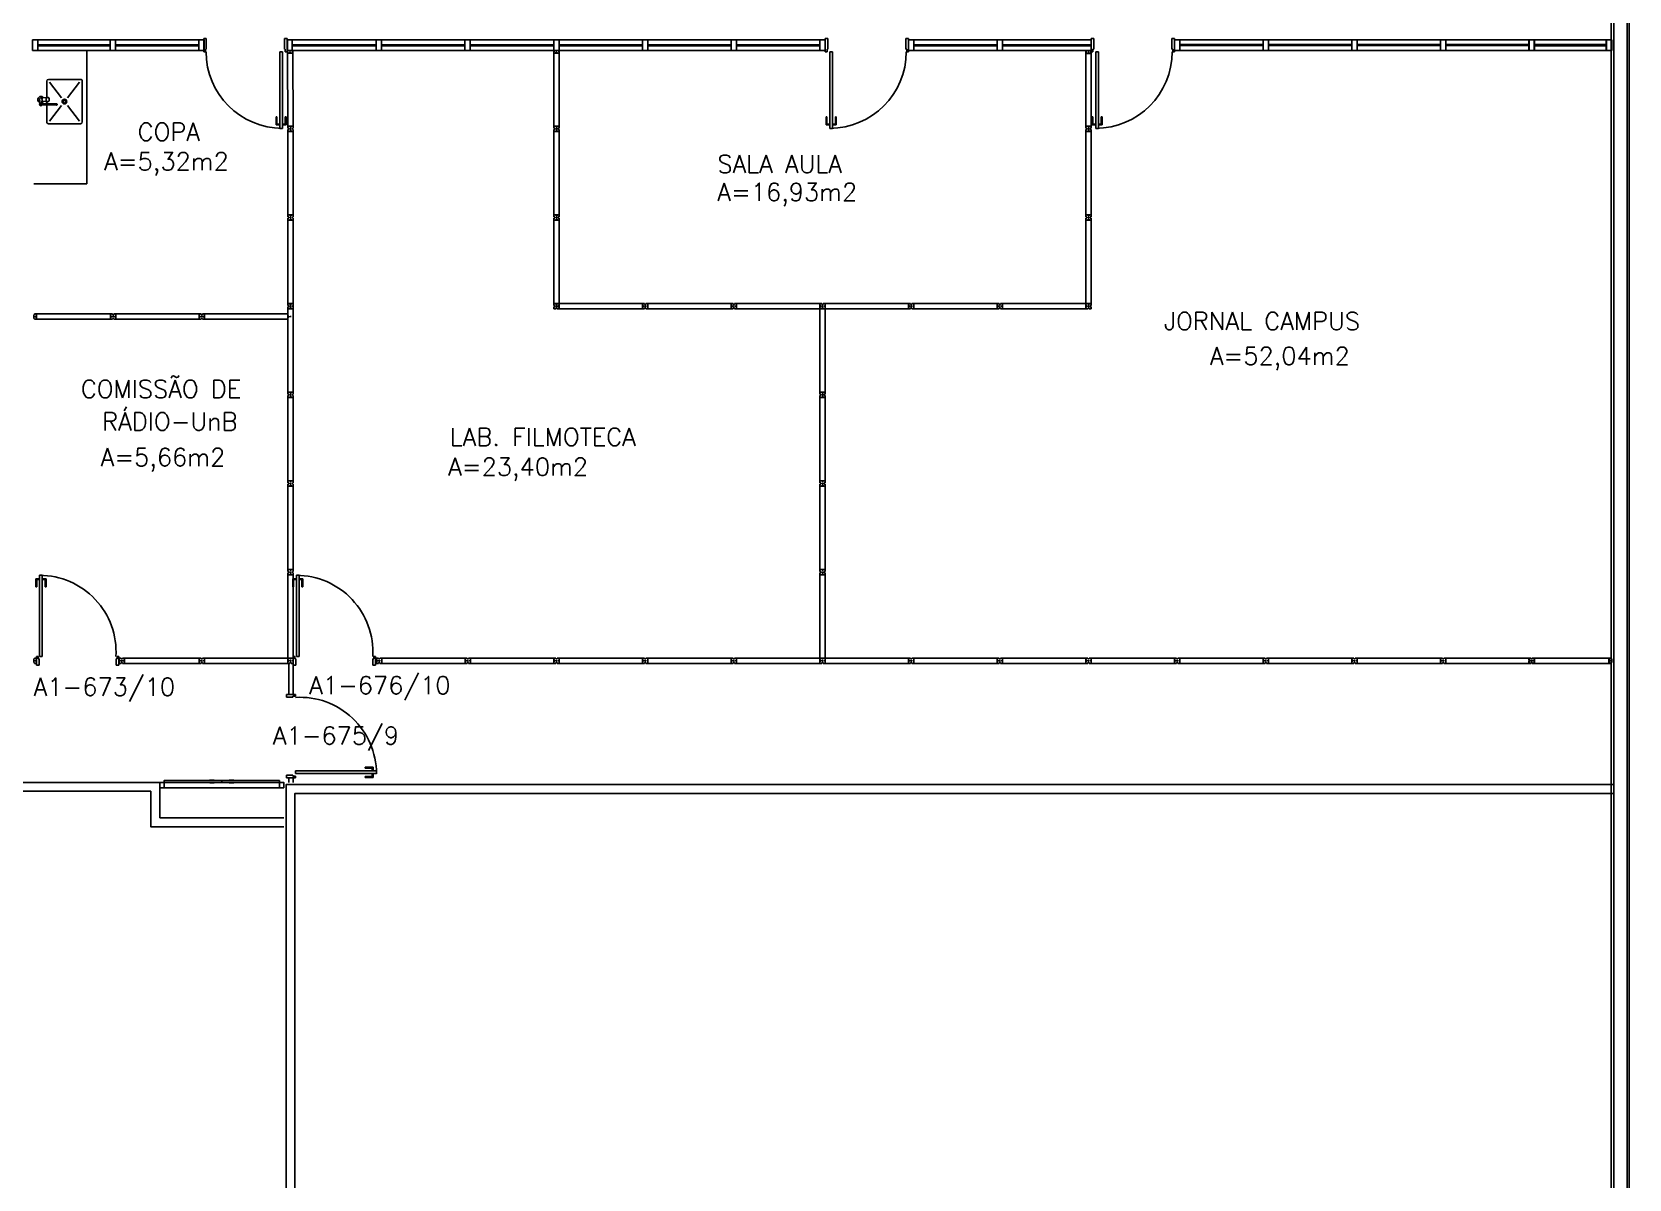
# Model space of a CAD drawing. Extents: x -16 to 243, y 482 to 579.
# Drawn here: x 204.37 to 222.38, y 499.14 to 512.08 of the extents above; entities that cross this region are included whole.
import ezdxf

# ---------------------------------------------------------------- set-up
doc = ezdxf.new("R2010")
doc.units = 0
doc.header["$LTSCALE"] = 0.02
doc.header["$MEASUREMENT"] = 0
doc.layers.get('0').update_dxf_attribs({"linetype": 'CONTINUOUS'})
for name, color, linetype in [('ALV', 2, 'CONTINUOUS'), ('AR-ALV-CRT', 2, 'CONTINUOUS'), ('AR-BNC-VT2', 1, 'CONTINUOUS'), ('AR-DIV', 2, 'CONTINUOUS'), ('AR-DIV-EXI', 2, 'CONTINUOUS'), ('AR-ESQ', 7, 'CONTINUOUS'), ('AR-POR-VT1', 191, 'CONTINUOUS'), ('AR-POR-VT2', 212, 'CONTINUOUS'), ('AREA', 2, 'CONTINUOUS'), ('BI-COZ-MOB', 7, 'CONTINUOUS'), ('BI-ESQ', 7, 'CONTINUOUS'), ('BI-POR-EXI', 7, 'CONTINUOUS'), ('BL-MOB-02', 122, 'CONTINUOUS'), ('BL-POR-01', 41, 'CONTINUOUS'), ('DIV', 2, 'CONTINUOUS'), ('ESQ', 1, 'CONTINUOUS'), ('TEXTO', 2, 'CONTINUOUS'), ('TEXTO-ENDEREÇO', 2, 'CONTINUOUS')]:
    doc.layers.add(name, color=color, linetype=linetype)
doc.styles.add('UNB-100', font='simplex.shx', dxfattribs={"height": 0.2})
doc.styles.add('UNB-100-1', font='simplex.shx', dxfattribs={"height": 0.2})

# ---------------------------------------------------------------- blocks, each defined once
blk = doc.blocks.new('MTINI-SLN')
for p, q in [((-0.03, 0.008), (-0.03, 0.03)), ((0.03, 0.03), (-0.03, 0.03)), ((-0.03, 0.008), (-0.02, 0.008)), ((-0.009, 0.03), (-0.027, 0.03)), ((-0.02, 0.008), (-0.02, 0)), ((-0.001, 0), (-0.02, 0)), ((-0.006, 0.02), (-0.006, 0.03)), ((-0.006, 0.023), (-0.006, 0.027)), ((-0.006, 0.02), (0.006, 0.02)), ((0.005, 0.03), (-0.005, 0.03)), ((0.005, 0), (-0.005, 0)), ((0.004, 0.02), (-0.004, 0.02)), ((0.02, 0), (-0.001, 0)), ((0, -0.005), (0, 0.005)), ((0.006, 0.02), (0.006, 0.03)), ((0.006, 0.023), (0.006, 0.027)), ((0.009, 0.03), (0.027, 0.03)), ((0.03, 0.008), (0.02, 0.008)), ((0.02, 0), (0.02, 0.008)), ((0.03, 0.008), (0.03, 0.03))]:
    blk.add_line(p, q)
blk = doc.blocks.new('P12X6-SLN')
at = {"color": 2}
for p, q in [((0, -0.12), (0, 0)), ((0, 0), (0.06, 0)), ((0.06, 0), (0.06, -0.12)), ((0.06, -0.12), (0, -0.12))]:
    blk.add_line(p, q, dxfattribs=at)
blk = doc.blocks.new('PDV1E-SLN')
at = {"layer": 'DIV'}
for p, q in [((-0.94, 0.075), (-0.91, 0.075)), ((-0.94, 0.06), (-0.94, 0.075)), ((-0.94, -0.06), (-0.94, 0.06)), ((-0.91, 0.075), (-0.91, -0.045)), ((0, 0.075), (-0.03, 0.075)), ((-0.03, 0.075), (-0.03, -0.045)), ((0, 0.06), (0, 0.075)), ((0, -0.06), (0, 0.06)), ((-0.94, -0.075), (-0.94, -0.06)), ((-0.92, -0.075), (-0.94, -0.075)), ((-0.92, -0.045), (-0.92, -0.075)), ((-0.92, -0.045), (-0.91, -0.045)), ((-0.082, -0.075), (-0.082, -0.94)), ((-0.052, -0.075), (-0.082, -0.075)), ((-0.052, -0.075), (-0.052, -0.94)), ((-0.02, -0.045), (-0.03, -0.045)), ((-0.02, -0.045), (-0.02, -0.075)), ((-0.02, -0.075), (0, -0.075)), ((0, -0.075), (0, -0.06)), ((-0.082, -0.94), (-0.052, -0.94))]:
    blk.add_line(p, q, dxfattribs=at)
at = {"layer": 'DIV', "color": 1}
for p, q in [((-0.114, -0.81), (-0.124, -0.81)), ((-0.124, -0.9), (-0.124, -0.81)), ((-0.124, -0.9), (-0.082, -0.9)), ((-0.114, -0.89), (-0.114, -0.81)), ((-0.114, -0.89), (-0.082, -0.89)), ((-0.019, -0.89), (-0.052, -0.89)), ((-0.009, -0.9), (-0.052, -0.9)), ((-0.019, -0.81), (-0.009, -0.81)), ((-0.019, -0.89), (-0.019, -0.81)), ((-0.009, -0.9), (-0.009, -0.81))]:
    blk.add_line(p, q, dxfattribs=at)
blk.add_arc((-0.049, -0.075), 0.864, 179.9757, 269.8462, dxfattribs=at)
blk = doc.blocks.new('PDV2E-SLN')
at = {"layer": 'DIV', "color": 1}
for p, q in [((0.023, 0.925), (0.063, 0.925)), ((0.023, 0.925), (0.023, 0.835)), ((0.033, 0.915), (0.063, 0.915)), ((0.033, 0.915), (0.033, 0.835)), ((0.138, 0.925), (0.097, 0.925)), ((0.128, 0.915), (0.097, 0.915)), ((0.128, 0.915), (0.128, 0.835)), ((0.138, 0.925), (0.138, 0.835)), ((0.033, 0.835), (0.023, 0.835)), ((0.128, 0.835), (0.137, 0.835))]:
    blk.add_line(p, q, dxfattribs=at)
at = {"layer": 'DIV'}
for p, q in [((0.065, 0.05), (0.065, 0.965)), ((0.095, 0.965), (0.065, 0.965)), ((0.095, 0.05), (0.095, 0.965)), ((0.049, 0.05), (0.029, 0.05)), ((0.029, 0.05), (0.029, 0.035)), ((0.029, 0.035), (0.029, -0.035)), ((0.049, 0.02), (0.049, 0.05)), ((0.049, 0.02), (0.059, 0.02)), ((0.059, -0.05), (0.059, 0.02)), ((0.065, 0.05), (0.095, 0.05)), ((0.928, -0.05), (0.928, 0.02)), ((0.938, 0.02), (0.928, 0.02)), ((0.938, 0.05), (0.958, 0.05)), ((0.938, 0.02), (0.938, 0.05)), ((0.958, 0.05), (0.958, 0.035)), ((0.958, 0.035), (0.958, -0.035)), ((0.029, -0.035), (0.029, -0.05)), ((0.029, -0.05), (0.059, -0.05)), ((0.958, -0.05), (0.928, -0.05)), ((0.958, -0.035), (0.958, -0.05))]:
    blk.add_line(p, q, dxfattribs=at)
at = {"layer": 'DIV', "color": 1}
blk.add_arc((0.063, 0.1), 0.864, 356.655, 89.8436, dxfattribs=at)
blk = doc.blocks.new('PDV1D-SLN')
at = {"layer": 'DIV'}
for p, q in [((0, 0.06), (0, 0.075)), ((0, 0.075), (0.03, 0.075)), ((0, -0.06), (0, 0.06)), ((0.03, 0.075), (0.03, -0.045)), ((0.91, 0.075), (0.91, -0.045)), ((0.94, 0.075), (0.91, 0.075)), ((0.94, 0.06), (0.94, 0.075)), ((0.94, -0.06), (0.94, 0.06)), ((0, -0.075), (0, -0.06)), ((0.02, -0.075), (0, -0.075)), ((0.02, -0.045), (0.03, -0.045)), ((0.02, -0.045), (0.02, -0.075)), ((0.052, -0.075), (0.052, -0.94)), ((0.052, -0.075), (0.082, -0.075)), ((0.082, -0.075), (0.082, -0.94)), ((0.92, -0.045), (0.91, -0.045)), ((0.92, -0.045), (0.92, -0.075)), ((0.92, -0.075), (0.94, -0.075)), ((0.94, -0.075), (0.94, -0.06)), ((0.082, -0.94), (0.052, -0.94))]:
    blk.add_line(p, q, dxfattribs=at)
at = {"layer": 'DIV', "color": 1}
for p, q in [((0.019, -0.81), (0.009, -0.81)), ((0.009, -0.9), (0.009, -0.81)), ((0.009, -0.9), (0.049, -0.9)), ((0.019, -0.89), (0.019, -0.81)), ((0.019, -0.89), (0.049, -0.89)), ((0.114, -0.89), (0.084, -0.89)), ((0.124, -0.9), (0.084, -0.9)), ((0.114, -0.81), (0.124, -0.81)), ((0.114, -0.89), (0.114, -0.81)), ((0.124, -0.9), (0.124, -0.81))]:
    blk.add_line(p, q, dxfattribs=at)
blk.add_arc((0.049, -0.075), 0.864, 270.1538, 0.0243, dxfattribs=at)
blk = doc.blocks.new('DIVMT-SLN')
for p, q in [((-0.03, 0.03), (-0.03, 0.006)), ((-0.008, 0.03), (-0.03, 0.03)), ((-0.0185, 0.006), (-0.03, 0.006)), ((-0.0185, -0.006), (-0.0185, 0.006)), ((-0.008, 0.03), (-0.008, 0.02)), ((-0.008, 0.02), (0.008, 0.02)), ((-0.0051, 0), (0.0051, 0)), ((0.0051, 0), (-0.0051, 0)), ((-0.0051, 0), (0.0051, 0)), ((0, -0.0051), (0, 0.0051)), ((0, 0.0051), (0, -0.0051)), ((0.008, 0.03), (0.008, 0.02)), ((0.008, 0.03), (0.03, 0.03)), ((0.0205, 0.006), (0.03, 0.006)), ((0.0205, -0.006), (0.0205, 0.006)), ((0.0205, 0.006), (0.0205, -0.006)), ((0.0205, 0.006), (0.03, 0.006)), ((0.97, 0.03), (0.03, 0.03)), ((0.03, 0.006), (0.03, 0.03)), ((0.03, -0.03), (0.03, 0.03)), ((0.03, -0.005), (0.03, 0.005)), ((0.97, -0.03), (0.97, 0.03)), ((0.97, 0.03), (0.97, 0.009)), ((0.97, 0.009), (0.97, 0.027)), ((0.9795, 0.006), (0.97, 0.006)), ((0.97, -0.005), (0.97, 0.005)), ((0.9795, 0.006), (0.9795, -0.006)), ((1.0051, 0), (0.9949, 0)), ((1, 0.0051), (1, -0.0051)), ((-0.0185, -0.006), (-0.03, -0.006)), ((-0.03, -0.03), (-0.03, -0.006)), ((-0.008, -0.03), (-0.03, -0.03)), ((-0.008, -0.03), (-0.008, -0.02)), ((-0.008, -0.02), (0.008, -0.02)), ((0.008, -0.03), (0.008, -0.02)), ((0.008, -0.03), (0.03, -0.03)), ((0.0205, -0.006), (0.03, -0.006)), ((0.0205, -0.006), (0.03, -0.006)), ((0.03, -0.006), (0.03, -0.03)), ((0.97, -0.03), (0.03, -0.03)), ((0.9795, -0.006), (0.97, -0.006)), ((0.97, -0.009), (0.97, -0.027))]:
    blk.add_line(p, q)
blk = doc.blocks.new('MTT-SLN')
for p, q in [((-0.008, 0.03), (-0.03, 0.03)), ((-0.03, 0.03), (-0.03, 0.006)), ((-0.0185, 0.006), (-0.03, 0.006)), ((-0.0185, -0.006), (-0.0185, 0.006)), ((-0.008, 0.03), (-0.008, 0.02)), ((-0.008, 0.02), (0.008, 0.02)), ((-0.0051, 0), (0.0051, 0)), ((0, -0.0051), (0, 0.0051)), ((0.008, 0.03), (0.03, 0.03)), ((0.008, 0.03), (0.008, 0.02)), ((0.0205, -0.006), (0.0205, 0.006)), ((0.0205, 0.006), (0.03, 0.006)), ((0.03, 0.006), (0.03, 0.03)), ((-0.03, -0.03), (-0.03, -0.006)), ((-0.0185, -0.006), (-0.03, -0.006)), ((-0.008, -0.03), (-0.03, -0.03)), ((-0.008, -0.02), (0.008, -0.02)), ((-0.008, -0.03), (-0.008, -0.02)), ((0.008, -0.03), (0.008, -0.02)), ((0.008, -0.03), (0.03, -0.03)), ((0.0205, -0.006), (0.03, -0.006)), ((0.03, -0.006), (0.03, -0.03))]:
    blk.add_line(p, q)
blk = doc.blocks.new('DIV-SLN')
for p, q in [((-0.0051, 0), (0.0051, 0)), ((0, -0.0051), (0, 0.0051)), ((0.0205, 0.006), (0.03, 0.006)), ((0.0205, -0.006), (0.0205, 0.006)), ((0.03, 0.03), (0.97, 0.03)), ((0.03, 0.03), (0.03, -0.03)), ((0.03, 0.009), (0.03, 0.027)), ((0.03, 0.005), (0.03, -0.005)), ((0.97, 0.03), (0.97, -0.03)), ((0.9795, 0.006), (0.97, 0.006)), ((0.97, 0.005), (0.97, -0.005)), ((0.9795, -0.006), (0.9795, 0.006)), ((1.0051, 0), (0.9949, 0)), ((0.9949, 0), (1.0051, 0)), ((1, -0.0051), (1, 0.0051)), ((0.0205, -0.006), (0.03, -0.006)), ((0.03, -0.03), (0.03, -0.009)), ((0.03, -0.009), (0.03, -0.027)), ((0.03, -0.03), (0.97, -0.03)), ((0.9795, -0.006), (0.97, -0.006))]:
    blk.add_line(p, q)
blk = doc.blocks.new('INOXA1-P')
at = {"color": 1}
for p, q in [((0.12, 0.23), (0.12, 0.047)), ((0.22, 0.25), (0.14, 0.25)), ((0.15, 0.22), (0.287, 0.043)), ((0.5, 0.25), (0.22, 0.25)), ((0.353, 0.043), (0.49, 0.22)), ((0.52, 0.23), (0.52, -0.23)), ((0.043, 0.008), (0.043, -0.022)), ((0.062, 0.04), (0.071, 0.04)), ((0.131, 0.048), (0.076, 0.043)), ((0.131, -0.002), (0.076, 0.003)), ((0.22, -0.027), (0.054, -0.027)), ((0.22, -0.037), (0.054, -0.037)), ((0.063, -0.003), (0.063, -0.021)), ((0.12, -0.001), (0.12, -0.027)), ((0.12, -0.037), (0.12, -0.23)), ((0.15, -0.22), (0.287, -0.043)), ((0.231, -0.027), (0.22, -0.027)), ((0.231, -0.037), (0.22, -0.037)), ((0.353, -0.043), (0.49, -0.22)), ((0.22, -0.25), (0.14, -0.25)), ((0.5, -0.25), (0.22, -0.25))]:
    blk.add_line(p, q, dxfattribs=at)
blk.add_lwpolyline([(0.076, 0.003), (0.072, 0.004), (0.069, 0.009), (0.067, 0.015), (0.066, 0.023), (0.067, 0.031), (0.069, 0.037), (0.072, 0.042), (0.076, 0.043)], dxfattribs=at)
blk.add_lwpolyline([(0.131, 0.048), (0.137, 0.046), (0.143, 0.041), (0.147, 0.033), (0.148, 0.023), (0.147, 0.013), (0.143, 0.006), (0.137, 0), (0.131, -0.002), (0.125, 0), (0.119, 0.006), (0.115, 0.013), (0.114, 0.023), (0.115, 0.033), (0.119, 0.041), (0.125, 0.046)], close=True, dxfattribs=at)
for radius in [0.0266, 0.0163]:
    blk.add_circle((0.32, 0), radius, dxfattribs=at)
for centre, radius, start, end in [((0.14, 0.23), 0.02, 90, 180), ((0.5, 0.23), 0.02, 360, 90), ((0.054, 0.023), 0.0349, 36.1705, 252.2568), ((0.054, 0.023), 0.0189, 62.7367, 235.7375), ((0.073, -0.003), 0.01, 102.8285, 180), ((0.054, 0.023), 0.0349, 285.5373, 323.9987), ((0.054, -0.032), 0.0145, 20.161, 339.839), ((0.054, -0.032), 0.005, 90.0037, 269.9963), ((0.231, -0.032), 0.00738, 222.6559, 137.3441), ((0.231, -0.032), 0.005, 269.9935, 90.0065), ((0.14, -0.23), 0.02, 180, 270), ((0.5, -0.23), 0.02, 270, 360)]:
    blk.add_arc(centre, radius, start, end, dxfattribs=at)
blk = doc.blocks.new('PDV2D-SLN')
at = {"layer": 'DIV'}
for p, q in [((0.03, 0.05), (0.06, 0.05)), ((0.03, 0.035), (0.03, 0.05)), ((0.03, -0.035), (0.03, 0.035)), ((0.06, 0.05), (0.06, -0.02)), ((0.941, 0.05), (0.941, -0.02)), ((0.971, 0.05), (0.941, 0.05)), ((0.971, 0.035), (0.971, 0.05)), ((0.971, -0.035), (0.971, 0.035)), ((0.03, -0.05), (0.03, -0.035)), ((0.05, -0.05), (0.03, -0.05)), ((0.05, -0.02), (0.06, -0.02)), ((0.05, -0.02), (0.05, -0.05)), ((0.079, -0.05), (0.109, -0.05)), ((0.079, -0.05), (0.079, -0.965)), ((0.109, -0.05), (0.109, -0.965)), ((0.951, -0.02), (0.941, -0.02)), ((0.951, -0.02), (0.951, -0.05)), ((0.951, -0.05), (0.971, -0.05)), ((0.971, -0.05), (0.971, -0.035)), ((0.109, -0.965), (0.079, -0.965))]:
    blk.add_line(p, q, dxfattribs=at)
at = {"layer": 'DIV', "color": 1}
for p, q in [((0.036, -0.925), (0.036, -0.835)), ((0.046, -0.835), (0.036, -0.835)), ((0.046, -0.915), (0.046, -0.835)), ((0.141, -0.915), (0.141, -0.835)), ((0.141, -0.835), (0.151, -0.835)), ((0.151, -0.925), (0.151, -0.835)), ((0.036, -0.925), (0.076, -0.925)), ((0.046, -0.915), (0.076, -0.915)), ((0.141, -0.915), (0.111, -0.915)), ((0.151, -0.925), (0.111, -0.925))]:
    blk.add_line(p, q, dxfattribs=at)
blk.add_arc((0.076, -0.1), 0.864, 270.1564, 3.345, dxfattribs=at)
blk = doc.blocks.new('DIV001')
at = {"layer": 'AR-ALV-CRT', "color": 2}
blk.add_line((221.945, 17.643), (221.945, 17.524), dxfattribs=at)
at = {"layer": 'AR-ESQ', "color": 2}
for p, q in [((222.005, 17.643), (221.945, 17.643)), ((221.945, 17.523), (222.005, 17.523)), ((222.005, 17.523), (222.005, 17.643)), ((222.005, 17.577), (222.945, 17.577)), ((222.945, 17.589), (222.006, 17.589)), ((222.945, 17.643), (222.945, 17.524)), ((223.005, 17.643), (222.945, 17.643)), ((222.945, 17.523), (223.005, 17.523)), ((223.005, 17.523), (223.005, 17.643)), ((223.005, 17.577), (223.945, 17.577)), ((223.945, 17.589), (223.006, 17.589)), ((223.945, 17.643), (223.945, 17.524)), ((224.005, 17.643), (223.945, 17.643)), ((223.945, 17.523), (224.005, 17.523)), ((224.005, 17.523), (224.005, 17.643)), ((224.005, 17.577), (224.945, 17.577)), ((224.945, 17.589), (224.006, 17.589)), ((224.945, 17.643), (224.945, 17.524)), ((225.005, 17.643), (224.945, 17.643)), ((224.945, 17.523), (225.005, 17.523)), ((225.005, 17.523), (225.005, 17.643)), ((225.005, 17.577), (225.945, 17.577)), ((225.945, 17.589), (225.006, 17.589)), ((225.945, 17.643), (225.945, 17.524)), ((226.005, 17.643), (225.945, 17.643)), ((225.945, 17.523), (226.005, 17.523)), ((226.005, 17.523), (226.005, 17.643)), ((226.005, 17.577), (226.815, 17.577)), ((226.815, 17.589), (226.006, 17.589))]:
    blk.add_line(p, q, dxfattribs=at)
at = {"layer": 'AR-ESQ', "color": 1}
for p, q in [((222.005, 17.523), (222.945, 17.523)), ((222.945, 17.643), (222.006, 17.643)), ((223.005, 17.523), (223.945, 17.523)), ((223.945, 17.643), (223.006, 17.643)), ((224.005, 17.523), (224.945, 17.523)), ((224.945, 17.643), (224.006, 17.643)), ((225.005, 17.523), (225.945, 17.523)), ((225.945, 17.643), (225.006, 17.643)), ((226.005, 17.523), (226.815, 17.523)), ((226.815, 17.643), (226.006, 17.643))]:
    blk.add_line(p, q, dxfattribs=at)
at = {"layer": 'AR-ESQ', "color": 2, "rotation": 1.79129e-11}
blk.add_blockref('P12X6-SLN', (226.815, 17.643), dxfattribs=at)
blk = doc.blocks.new('DIV002')
at = {"layer": 'AR-ESQ', "color": 2}
for p, q in [((218.945, 17.641), (218.945, 17.522)), ((219.005, 17.641), (218.945, 17.641)), ((218.945, 17.522), (219.945, 17.521)), ((219.005, 17.521), (219.005, 17.641)), ((219.005, 17.575), (219.945, 17.575)), ((219.945, 17.587), (219.006, 17.587)), ((219.945, 17.641), (219.945, 17.522)), ((220.005, 17.641), (219.945, 17.641)), ((219.945, 17.521), (220.005, 17.521)), ((220.005, 17.521), (220.005, 17.641)), ((220.005, 17.575), (221.005, 17.575)), ((221.005, 17.587), (220.006, 17.587))]:
    blk.add_line(p, q, dxfattribs=at)
at = {"layer": 'AR-ESQ', "color": 1}
for p, q in [((219.945, 17.641), (219.006, 17.641)), ((220.005, 17.521), (221.005, 17.521)), ((221.005, 17.641), (220.006, 17.641))]:
    blk.add_line(p, q, dxfattribs=at)
blk = doc.blocks.new('DIV003')
at = {"layer": 'AR-ESQ', "color": 2}
for p, q in [((211.935, 17.642), (211.995, 17.642)), ((211.995, 17.522), (211.935, 17.522)), ((211.942, 17.522), (211.942, 17.642)), ((211.942, 17.642), (212.002, 17.642)), ((212.002, 17.522), (211.942, 17.522)), ((211.995, 17.642), (211.995, 17.523)), ((212.002, 17.588), (212.941, 17.588)), ((212.942, 17.576), (212.002, 17.576)), ((212.941, 17.522), (212.941, 17.642)), ((212.941, 17.642), (213.001, 17.642)), ((213.001, 17.522), (212.941, 17.522)), ((213.001, 17.642), (213.001, 17.523)), ((213.001, 17.588), (213.94, 17.588)), ((213.941, 17.576), (213.001, 17.576)), ((213.941, 17.522), (213.941, 17.642)), ((213.941, 17.642), (214.001, 17.642)), ((214.001, 17.522), (213.941, 17.522)), ((214.001, 17.642), (214.001, 17.523)), ((214.001, 17.588), (214.946, 17.588)), ((214.946, 17.576), (214.001, 17.576)), ((214.946, 17.522), (214.946, 17.642)), ((214.946, 17.642), (215.006, 17.642)), ((215.006, 17.521), (215.006, 17.641)), ((215.006, 17.588), (215.945, 17.588)), ((215.946, 17.576), (215.006, 17.576)), ((215.945, 17.641), (215.945, 17.522)), ((216.005, 17.641), (215.945, 17.641)), ((215.945, 17.521), (216.005, 17.521)), ((216.005, 17.521), (216.005, 17.641)), ((216.005, 17.575), (216.945, 17.575)), ((216.945, 17.587), (216.006, 17.587)), ((216.945, 17.641), (216.945, 17.522)), ((217.005, 17.641), (216.945, 17.641)), ((216.945, 17.521), (217.005, 17.521)), ((217.005, 17.521), (217.005, 17.641)), ((217.005, 17.575), (217.945, 17.575)), ((217.945, 17.587), (217.006, 17.587)), ((217.945, 17.641), (217.945, 17.522)), ((218.005, 17.641), (217.945, 17.641)), ((217.945, 17.521), (218.005, 17.521)), ((217.945, 17.521), (218.005, 17.521))]:
    blk.add_line(p, q, dxfattribs=at)
at = {"layer": 'AR-ESQ', "color": 1}
for p, q in [((212.002, 17.642), (212.941, 17.642)), ((212.942, 17.522), (212.002, 17.522)), ((213.001, 17.642), (213.94, 17.642)), ((213.941, 17.522), (213.001, 17.522)), ((214.001, 17.642), (215.005, 17.642)), ((215.005, 17.522), (214.001, 17.522)), ((215.006, 17.642), (215.945, 17.642)), ((215.946, 17.522), (215.006, 17.522)), ((216.005, 17.521), (216.945, 17.521)), ((216.945, 17.641), (216.006, 17.641)), ((217.005, 17.521), (217.945, 17.521)), ((217.945, 17.641), (217.006, 17.641))]:
    blk.add_line(p, q, dxfattribs=at)
blk = doc.blocks.new('DIV005')
at = {"layer": 'AR-ESQ', "color": 2}
for p, q in [((209.123, 17.642), (209.063, 17.642)), ((209.063, 17.522), (209.123, 17.522)), ((209.123, 17.522), (209.123, 17.642)), ((209.123, 17.588), (209.94, 17.588)), ((209.941, 17.576), (209.123, 17.576)), ((209.941, 17.522), (209.941, 17.642)), ((209.941, 17.642), (210.001, 17.642)), ((210.001, 17.522), (209.941, 17.522)), ((210.001, 17.642), (210.001, 17.523)), ((210.001, 17.588), (210.94, 17.588)), ((210.941, 17.576), (210.001, 17.576)), ((210.941, 17.522), (210.941, 17.642)), ((210.941, 17.642), (211.001, 17.642)), ((211.001, 17.522), (210.941, 17.522)), ((211.001, 17.642), (211.001, 17.523))]:
    blk.add_line(p, q, dxfattribs=at)
at = {"layer": 'AR-ESQ', "color": 1}
for p, q in [((209.123, 17.642), (209.94, 17.642)), ((209.941, 17.522), (209.123, 17.522)), ((210.001, 17.642), (210.94, 17.642)), ((210.941, 17.522), (210.001, 17.522))]:
    blk.add_line(p, q, dxfattribs=at)
blk = doc.blocks.new('p-ar01-fechado')
at = {"layer": 'AR-POR-VT1', "color": 1}
for points in [[(0.541, -0.159), (0.54, -0.165)], [(0.589, -0.182), (0.54, -0.165)], [(0.548, -0.139), (0.55, -0.134)], [(0.599, -0.151), (0.55, -0.134)], [(0.591, -0.177), (0.589, -0.182)], [(0.598, -0.157), (0.599, -0.151)], [(0.75, -0.233), (0.748, -0.238)], [(0.748, -0.238), (0.797, -0.255)], [(0.757, -0.213), (0.758, -0.208)], [(0.758, -0.208), (0.808, -0.225)], [(0.799, -0.25), (0.797, -0.255)], [(0.806, -0.23), (0.808, -0.225)]]:
    blk.add_lwpolyline(points, dxfattribs=at)
at = {"layer": 'BL-MOB-02', "color": 2}
for points in [[(0.01, 0.028), (0.057, 0.012), (0.037, -0.045), (-0.01, -0.028)], [(1.283, -0.421), (1.33, -0.438), (1.31, -0.494), (1.263, -0.477)]]:
    blk.add_lwpolyline(points, close=True, dxfattribs=at)
for points in [[(0.677, -0.185), (0.064, 0.031), (0.057, 0.012), (0.67, -0.205), (0.677, -0.185)], [(0.677, -0.185), (1.29, -0.401), (1.283, -0.421), (0.67, -0.205), (0.677, -0.185)]]:
    blk.add_lwpolyline(points, dxfattribs=at)
at = {"layer": 'BL-POR-01', "color": 2}
blk.add_line((1.263, -0.477), (0.037, -0.045), dxfattribs=at)

msp = doc.modelspace()

# ---------------------------------------------------------------- linework, layer by layer
at = {"layer": 'ALV'}
for p, q in [((222.184, 496.195), (222.184, 514.352)), ((222.384, 496.195), (222.384, 514.441))]:
    msp.add_line(p, q, dxfattribs=at)
at = {"layer": 'AR-ALV-CRT'}
msp.add_line((204.376, 511.988), (204.376, 511.868), dxfattribs=at)
msp.add_lwpolyline([(222.212, 496.22), (222.362, 496.22), (222.362, 514.429), (222.212, 514.429)], close=True, dxfattribs=at)
for points in [[(207.237, 496.195), (207.237, 503.586), (222.212, 503.586), (222.212, 503.586)], [(222.212, 503.486), (207.337, 503.486), (207.337, 496.195)]]:
    msp.add_lwpolyline(points, dxfattribs=at)
at = {"layer": 'AR-BNC-VT2'}
for q in [(204.992, 511.868), (204.392, 510.365)]:
    msp.add_line((204.992, 510.365), q, dxfattribs=at)
at = {"layer": 'AR-DIV'}
msp.add_line((205.812, 503.211), (207.212, 503.211), dxfattribs=at)
msp.add_lwpolyline([(205.812, 503.211), (205.812, 503.611), (200.429, 503.611), (200.429, 503.511), (205.712, 503.511), (205.712, 503.111), (207.212, 503.111)], dxfattribs=at)
at = {"layer": 'AR-DIV-EXI'}
for p, q in [((207.252, 511.836), (207.258, 511.013)), ((207.312, 511.836), (207.252, 511.836)), ((207.252, 511.836), (207.273, 511.836)), ((207.312, 511.836), (207.252, 511.836)), ((207.273, 511.836), (207.255, 511.836)), ((207.276, 511.845), (207.288, 511.845)), ((207.276, 511.845), (207.276, 511.836)), ((207.276, 511.845), (207.288, 511.845)), ((207.277, 511.866), (207.287, 511.866)), ((207.277, 511.866), (207.287, 511.866)), ((207.287, 511.836), (207.277, 511.836)), ((207.287, 511.836), (207.277, 511.836)), ((207.282, 511.871), (207.282, 511.861)), ((207.288, 511.845), (207.288, 511.836)), ((207.291, 511.836), (207.309, 511.836)), ((207.312, 511.836), (207.318, 511.013)), ((210.257, 511.838), (210.258, 511.013)), ((210.257, 511.836), (210.278, 511.836)), ((210.317, 511.836), (210.257, 511.836)), ((210.278, 511.836), (210.26, 511.836)), ((210.281, 511.846), (210.281, 511.836)), ((210.281, 511.846), (210.293, 511.846)), ((210.292, 511.836), (210.282, 511.836)), ((210.293, 511.846), (210.293, 511.836)), ((210.296, 511.836), (210.314, 511.836)), ((210.317, 511.838), (210.318, 511.013)), ((216.258, 511.835), (216.279, 511.835)), ((216.318, 511.835), (216.258, 511.835)), ((216.258, 511.835), (216.258, 511.013)), ((216.279, 511.835), (216.261, 511.835)), ((216.282, 511.844), (216.282, 511.835)), ((216.282, 511.844), (216.294, 511.844)), ((216.283, 511.865), (216.293, 511.865)), ((216.293, 511.835), (216.283, 511.835)), ((216.288, 511.87), (216.288, 511.86)), ((216.294, 511.844), (216.294, 511.835)), ((216.297, 511.835), (216.315, 511.835)), ((216.318, 511.835), (216.318, 511.013)), ((207.282, 511.013), (207.258, 511.013)), ((207.258, 510.991), (207.258, 511.013)), ((207.318, 511.013), (207.258, 511.013)), ((207.318, 511.013), (207.258, 511.013)), ((207.258, 510.991), (207.268, 510.991)), ((207.258, 510.975), (207.268, 510.975)), ((207.258, 510.975), (207.258, 510.953)), ((207.258, 510.953), (207.282, 510.953)), ((207.268, 510.975), (207.268, 510.991)), ((207.282, 511.004), (207.282, 511.013)), ((207.282, 511.004), (207.282, 511.013)), ((207.294, 511.004), (207.282, 511.004)), ((207.282, 511.004), (207.294, 511.004)), ((207.294, 511.004), (207.282, 511.004)), ((207.282, 511.004), (207.294, 511.004)), ((207.282, 510.965), (207.282, 510.953)), ((207.294, 510.965), (207.282, 510.965)), ((207.294, 510.965), (207.282, 510.965)), ((207.293, 511.013), (207.283, 511.013)), ((207.293, 511.013), (207.283, 511.013)), ((207.293, 510.983), (207.283, 510.983)), ((207.283, 510.983), (207.293, 510.983)), ((207.293, 510.983), (207.283, 510.983)), ((207.283, 510.983), (207.293, 510.983)), ((207.288, 510.978), (207.288, 510.988)), ((207.288, 510.988), (207.288, 510.978)), ((207.288, 510.978), (207.288, 510.988)), ((207.294, 511.013), (207.318, 511.013)), ((207.294, 511.004), (207.294, 511.013)), ((207.294, 511.004), (207.294, 511.013)), ((207.294, 510.965), (207.294, 510.953)), ((207.318, 510.953), (207.294, 510.953)), ((207.318, 510.991), (207.308, 510.991)), ((207.308, 510.975), (207.308, 510.991)), ((207.318, 510.975), (207.308, 510.975)), ((207.318, 510.991), (207.318, 511.013)), ((207.318, 510.975), (207.318, 510.953)), ((210.282, 511.013), (210.258, 511.013)), ((210.258, 510.991), (210.258, 511.013)), ((210.318, 511.013), (210.258, 511.013)), ((210.258, 510.991), (210.268, 510.991)), ((210.258, 510.975), (210.268, 510.975)), ((210.258, 510.975), (210.258, 510.953)), ((210.258, 510.953), (210.282, 510.953)), ((210.268, 510.975), (210.268, 510.991)), ((210.282, 511.004), (210.282, 511.013)), ((210.282, 511.004), (210.282, 511.013)), ((210.294, 511.004), (210.282, 511.004)), ((210.282, 511.004), (210.294, 511.004)), ((210.282, 510.965), (210.282, 510.953)), ((210.294, 510.965), (210.282, 510.965)), ((210.293, 511.013), (210.283, 511.013)), ((210.293, 510.983), (210.283, 510.983)), ((210.283, 510.983), (210.293, 510.983)), ((210.288, 510.978), (210.288, 510.988)), ((210.288, 510.988), (210.288, 510.978)), ((210.288, 510.978), (210.288, 510.988)), ((210.294, 511.013), (210.318, 511.013)), ((210.294, 511.004), (210.294, 511.013)), ((210.294, 511.004), (210.294, 511.013)), ((210.294, 510.965), (210.294, 510.953)), ((210.318, 510.953), (210.294, 510.953)), ((210.318, 510.991), (210.308, 510.991)), ((210.308, 510.975), (210.308, 510.991)), ((210.318, 510.975), (210.308, 510.975)), ((210.318, 510.991), (210.318, 511.013)), ((210.318, 510.975), (210.318, 510.953)), ((216.282, 511.013), (216.258, 511.013)), ((216.258, 510.991), (216.258, 511.013)), ((216.318, 511.013), (216.258, 511.013)), ((216.258, 510.991), (216.268, 510.991)), ((216.258, 510.975), (216.268, 510.975)), ((216.258, 510.975), (216.258, 510.953)), ((216.258, 510.953), (216.282, 510.953)), ((216.268, 510.975), (216.268, 510.991)), ((216.282, 511.004), (216.282, 511.013)), ((216.282, 511.004), (216.282, 511.013)), ((216.294, 511.004), (216.282, 511.004)), ((216.282, 511.004), (216.294, 511.004)), ((216.282, 510.965), (216.282, 510.953)), ((216.294, 510.965), (216.282, 510.965)), ((216.293, 511.013), (216.283, 511.013)), ((216.293, 510.983), (216.283, 510.983)), ((216.283, 510.983), (216.293, 510.983)), ((216.288, 510.978), (216.288, 510.988)), ((216.288, 510.988), (216.288, 510.978)), ((216.288, 510.978), (216.288, 510.988)), ((216.294, 511.013), (216.318, 511.013)), ((216.294, 511.004), (216.294, 511.013)), ((216.294, 511.004), (216.294, 511.013)), ((216.294, 510.965), (216.294, 510.953)), ((216.318, 510.953), (216.294, 510.953)), ((216.318, 510.991), (216.308, 510.991)), ((216.308, 510.975), (216.308, 510.991)), ((216.318, 510.975), (216.308, 510.975)), ((216.318, 510.991), (216.318, 511.013)), ((216.318, 510.975), (216.318, 510.953)), ((204.388, 508.865), (204.398, 508.865)), ((204.393, 508.86), (204.393, 508.87)), ((204.412, 508.895), (205.258, 508.895)), ((204.413, 508.871), (204.423, 508.871)), ((204.413, 508.859), (204.413, 508.871)), ((204.423, 508.895), (204.423, 508.835)), ((204.423, 508.874), (204.423, 508.892)), ((204.423, 508.87), (204.423, 508.86)), ((205.258, 508.895), (205.258, 508.835)), ((205.28, 508.895), (205.258, 508.895)), ((205.258, 508.871), (205.258, 508.895)), ((205.267, 508.871), (205.258, 508.871)), ((205.267, 508.871), (205.258, 508.871)), ((205.258, 508.87), (205.258, 508.86)), ((205.267, 508.859), (205.267, 508.871)), ((205.267, 508.871), (205.267, 508.859)), ((205.28, 508.895), (205.28, 508.885)), ((205.296, 508.885), (205.28, 508.885)), ((205.293, 508.865), (205.283, 508.865)), ((205.283, 508.865), (205.293, 508.865)), ((205.293, 508.865), (205.283, 508.865)), ((205.288, 508.86), (205.288, 508.87)), ((205.288, 508.87), (205.288, 508.86)), ((205.296, 508.895), (205.318, 508.895)), ((205.296, 508.895), (205.296, 508.885)), ((205.306, 508.871), (205.306, 508.859)), ((205.306, 508.871), (205.318, 508.871)), ((205.318, 508.895), (205.318, 508.871)), ((207.28, 509.013), (207.258, 509.013)), ((207.258, 509.013), (207.258, 508.989)), ((207.269, 508.989), (207.258, 508.989)), ((207.258, 508.953), (207.258, 508.977)), ((207.269, 508.977), (207.258, 508.977)), ((207.28, 508.953), (207.258, 508.953)), ((207.269, 508.977), (207.269, 508.989)), ((207.28, 509.013), (207.28, 509.003)), ((207.28, 509.003), (207.296, 509.003)), ((207.28, 509.003), (207.296, 509.003)), ((207.28, 508.963), (207.296, 508.963)), ((207.28, 508.953), (207.28, 508.963)), ((207.28, 508.963), (207.296, 508.963)), ((207.283, 508.983), (207.293, 508.983)), ((207.293, 508.983), (207.283, 508.983)), ((207.283, 508.983), (207.293, 508.983)), ((207.283, 508.983), (207.293, 508.983)), ((207.293, 508.983), (207.283, 508.983)), ((207.283, 508.983), (207.293, 508.983)), ((207.288, 508.988), (207.288, 508.978)), ((207.288, 508.978), (207.288, 508.988)), ((207.296, 509.013), (207.318, 509.013)), ((207.296, 509.013), (207.296, 509.003)), ((207.296, 508.953), (207.296, 508.963)), ((207.296, 508.953), (207.318, 508.953)), ((207.308, 508.989), (207.318, 508.989)), ((207.308, 508.989), (207.308, 508.977)), ((207.308, 508.977), (207.308, 508.989)), ((207.308, 508.989), (207.318, 508.989)), ((207.308, 508.977), (207.318, 508.977)), ((207.308, 508.977), (207.318, 508.977)), ((207.318, 508.953), (207.318, 509.013)), ((207.318, 508.989), (207.318, 509.013)), ((207.318, 508.978), (207.318, 508.988)), ((207.318, 508.977), (207.318, 508.953)), ((204.412, 508.835), (205.258, 508.835)), ((204.413, 508.859), (204.423, 508.859)), ((204.423, 508.835), (204.423, 508.856)), ((204.423, 508.856), (204.423, 508.838)), ((205.267, 508.859), (205.258, 508.859)), ((205.267, 508.859), (205.258, 508.859)), ((205.258, 508.859), (205.258, 508.835)), ((205.28, 508.835), (205.258, 508.835)), ((205.296, 508.845), (205.28, 508.845)), ((205.28, 508.835), (205.28, 508.845)), ((205.296, 508.835), (205.296, 508.845)), ((205.296, 508.835), (205.318, 508.835)), ((205.306, 508.859), (205.318, 508.859)), ((205.318, 508.835), (205.318, 508.859)), ((205.379, 504.983), (205.389, 504.983)), ((205.389, 504.983), (205.379, 504.983)), ((205.384, 504.988), (205.384, 504.978)), ((206.258, 505.013), (205.403, 505.013)), ((206.258, 504.953), (205.403, 504.953)), ((205.405, 504.989), (205.414, 504.989)), ((205.405, 504.989), (205.405, 504.977)), ((205.405, 504.977), (205.414, 504.977)), ((205.414, 504.953), (205.414, 505.013)), ((205.414, 504.978), (205.414, 504.988)), ((206.258, 505.013), (206.258, 504.992)), ((206.258, 504.953), (206.258, 505.013)), ((206.258, 504.992), (206.258, 505.01)), ((206.267, 504.989), (206.258, 504.989)), ((206.258, 504.978), (206.258, 504.988)), ((206.267, 504.977), (206.258, 504.977)), ((206.258, 504.974), (206.258, 504.956)), ((206.267, 504.989), (206.267, 504.977)), ((206.293, 504.983), (206.283, 504.983)), ((206.288, 504.988), (206.288, 504.978)), ((207.268, 504.953), (207.268, 504.602)), ((207.318, 504.953), (207.318, 504.602)), ((221.258, 505.013), (221.258, 504.989)), ((221.28, 505.013), (221.258, 505.013)), ((221.269, 504.989), (221.258, 504.989)), ((221.269, 504.977), (221.258, 504.977)), ((221.258, 504.953), (221.258, 504.977)), ((221.28, 504.953), (221.258, 504.953)), ((221.269, 504.977), (221.269, 504.989)), ((221.28, 505.013), (221.28, 505.003)), ((221.28, 505.003), (221.296, 505.003)), ((221.28, 504.953), (221.28, 504.963)), ((221.28, 504.963), (221.296, 504.963)), ((221.283, 504.983), (221.293, 504.983)), ((221.293, 504.983), (221.283, 504.983)), ((221.283, 504.983), (221.293, 504.983)), ((221.288, 504.978), (221.288, 504.988)), ((221.288, 504.988), (221.288, 504.978)), ((221.296, 505.013), (221.296, 505.003)), ((221.296, 505.013), (221.318, 505.013)), ((221.296, 504.953), (221.296, 504.963)), ((221.296, 504.953), (221.318, 504.953)), ((221.308, 504.989), (221.318, 504.989)), ((221.308, 504.977), (221.308, 504.989)), ((221.308, 504.989), (221.308, 504.977)), ((221.308, 504.989), (221.318, 504.989)), ((221.308, 504.977), (221.318, 504.977)), ((221.308, 504.977), (221.318, 504.977)), ((222.158, 505.013), (221.318, 505.013)), ((221.318, 504.989), (221.318, 505.013)), ((221.318, 504.953), (221.318, 505.013)), ((221.318, 504.978), (221.318, 504.988)), ((221.318, 504.977), (221.318, 504.953)), ((222.158, 504.953), (221.318, 504.953)), ((222.158, 504.953), (222.158, 505.013)), ((222.158, 505.013), (222.158, 504.992)), ((222.158, 504.992), (222.158, 505.01)), ((222.167, 504.989), (222.158, 504.989)), ((222.158, 504.978), (222.158, 504.988)), ((222.167, 504.977), (222.158, 504.977)), ((222.158, 504.974), (222.158, 504.956)), ((222.167, 504.989), (222.167, 504.977)), ((222.193, 504.983), (222.183, 504.983)), ((222.188, 504.988), (222.188, 504.978)), ((207.268, 504.602), (207.318, 504.602)), ((207.268, 504.602), (207.318, 504.602)), ((207.268, 503.661), (207.268, 503.611)), ((207.318, 503.661), (207.318, 503.611))]:
    msp.add_line(p, q, dxfattribs=at)
at = {"layer": 'AR-POR-VT2'}
msp.add_line((207.268, 503.661), (207.318, 503.661), dxfattribs=at)
msp.add_line((207.268, 503.661), (207.318, 503.661), dxfattribs=at)
at = {"layer": 'DIV'}
for p, q in [((221.277, 505.013), (221.255, 505.013)), ((221.255, 505.013), (221.255, 504.989)), ((221.267, 504.989), (221.255, 504.989)), ((221.255, 504.953), (221.255, 504.977)), ((221.267, 504.977), (221.255, 504.977)), ((221.277, 504.953), (221.255, 504.953)), ((221.267, 504.977), (221.267, 504.989)), ((221.277, 505.013), (221.277, 505.003)), ((221.277, 505.003), (221.293, 505.003)), ((221.277, 504.963), (221.293, 504.963)), ((221.277, 504.953), (221.277, 504.963)), ((221.28, 504.983), (221.29, 504.983)), ((221.29, 504.983), (221.28, 504.983)), ((221.28, 504.983), (221.29, 504.983)), ((221.285, 504.988), (221.285, 504.978)), ((221.285, 504.978), (221.285, 504.988)), ((221.293, 505.013), (221.315, 505.013)), ((221.293, 505.013), (221.293, 505.003)), ((221.293, 504.953), (221.293, 504.963)), ((221.293, 504.953), (221.315, 504.953)), ((221.306, 504.989), (221.315, 504.989)), ((221.306, 504.989), (221.306, 504.977)), ((221.306, 504.977), (221.306, 504.989)), ((221.306, 504.989), (221.315, 504.989)), ((221.306, 504.977), (221.315, 504.977)), ((221.306, 504.977), (221.315, 504.977)), ((221.315, 504.953), (221.315, 505.013)), ((221.315, 504.989), (221.315, 505.013)), ((222.155, 505.013), (221.315, 505.013)), ((221.315, 504.978), (221.315, 504.988)), ((221.315, 504.977), (221.315, 504.953)), ((222.155, 504.953), (221.315, 504.953)), ((222.155, 505.013), (222.155, 504.992)), ((222.155, 504.953), (222.155, 505.013)), ((222.155, 504.992), (222.155, 505.01)), ((222.165, 504.989), (222.155, 504.989)), ((222.155, 504.978), (222.155, 504.988)), ((222.165, 504.977), (222.155, 504.977)), ((222.155, 504.974), (222.155, 504.956)), ((222.165, 504.989), (222.165, 504.977)), ((222.19, 504.983), (222.18, 504.983)), ((222.185, 504.988), (222.185, 504.978))]:
    msp.add_line(p, q, dxfattribs=at)
at = {"layer": 'ESQ'}
for p, q in [((221.315, 511.986), (221.255, 511.986)), ((221.255, 511.986), (221.255, 511.867)), ((221.315, 511.866), (221.315, 511.986)), ((222.125, 511.986), (221.316, 511.986)), ((222.125, 511.932), (221.316, 511.932)), ((221.255, 511.866), (221.315, 511.866)), ((221.315, 511.92), (222.125, 511.92)), ((221.315, 511.866), (222.125, 511.866))]:
    msp.add_line(p, q, dxfattribs=at)

# ---------------------------------------------------------------- block references
at = {"rotation": 19.43393782743846}
msp.add_blockref('p-ar01-fechado', (205.812, 503.581), dxfattribs=at)
at = {"layer": 'AR-DIV-EXI'}
for name, p, rotation in [('MTINI-SLN', (207.282, 511.867), 180.0000258043724), ('MTINI-SLN', (207.282, 511.867), 180.0000258043724), ('MTINI-SLN', (210.287, 511.868), 180.0000258043724), ('MTINI-SLN', (216.288, 511.866), 180.0000258043724), ('DIVMT-SLN', (207.288, 509.983), 90.00002580436919), ('DIVMT-SLN', (207.288, 509.983), 90.00002580437567), ('DIVMT-SLN', (210.288, 509.983), 90.00002580437567), ('DIVMT-SLN', (216.288, 509.983), 90.00002580437567), ('DIVMT-SLN', (210.288, 508.983), 90.00002580437567), ('DIVMT-SLN', (216.288, 508.983), 90.00002580437567), ('MTINI-SLN', (204.393, 508.865), 270.0000258043692), ('DIVMT-SLN', (206.288, 508.865), 180.0000258043724), ('DIV-SLN', (207.288, 508.865), 180.0000258043724), ('DIV-SLN', (207.288, 508.865), 180.0000258043724), ('DIVMT-SLN', (207.288, 507.983), 90.00002580436919), ('DIVMT-SLN', (207.288, 507.983), 90.00002580437567), ('DIVMT-SLN', (210.288, 508.983), 2.580437568523412e-05), ('DIVMT-SLN', (211.288, 508.983), 2.580437568523412e-05), ('DIVMT-SLN', (212.288, 508.983), 2.580437568523412e-05), ('DIVMT-SLN', (213.288, 508.983), 2.580437568523412e-05), ('DIVMT-SLN', (213.288, 507.983), 90.00002580437567), ('DIVMT-SLN', (214.288, 508.983), 2.580437568523412e-05), ('DIVMT-SLN', (215.288, 508.983), 2.580437568523412e-05), ('DIVMT-SLN', (207.288, 506.983), 90.00002580436919), ('DIVMT-SLN', (207.288, 506.983), 90.00002580437567), ('DIVMT-SLN', (213.288, 506.983), 90.00002580437567), ('DIVMT-SLN', (207.288, 505.983), 90.00002580436919), ('DIVMT-SLN', (207.288, 505.983), 90.00002580437567), ('DIVMT-SLN', (213.288, 505.983), 90.00002580437567), ('DIV-SLN', (207.288, 504.983), 90.00002580436919), ('DIV-SLN', (207.288, 504.983), 90.00002580437567), ('DIV-SLN', (213.288, 504.983), 90.00002580437567), ('MTINI-SLN', (204.393, 504.983), 270.0000258043692), ('MTT-SLN', (205.384, 504.983), 2.580437242834613e-05), ('DIVMT-SLN', (206.288, 504.983), 2.580437242834613e-05), ('DIVMT-SLN', (206.288, 504.983), 2.580437568523412e-05), ('MTT-SLN', (207.288, 504.983), 2.580437242834613e-05), ('MTT-SLN', (207.288, 504.983), 2.580437568523412e-05), ('DIVMT-SLN', (208.288, 504.983), 2.580437568523412e-05), ('DIVMT-SLN', (209.288, 504.983), 2.580437568523412e-05), ('MTT-SLN', (210.288, 504.983), 2.580437568523412e-05), ('DIVMT-SLN', (210.288, 504.983), 2.580437568523412e-05), ('DIVMT-SLN', (211.288, 504.983), 2.580437568523412e-05), ('DIVMT-SLN', (212.288, 504.983), 2.580437568523412e-05), ('DIVMT-SLN', (213.288, 504.983), 2.580437568523412e-05), ('DIVMT-SLN', (214.288, 504.983), 2.580437568523412e-05), ('DIVMT-SLN', (215.288, 504.983), 2.580437568523412e-05), ('DIVMT-SLN', (216.288, 504.983), 2.580437568523412e-05), ('DIVMT-SLN', (217.288, 504.983), 2.580437568523412e-05), ('DIVMT-SLN', (218.288, 504.983), 2.580437568523412e-05), ('DIVMT-SLN', (219.288, 504.983), 2.580437568523412e-05), ('DIVMT-SLN', (220.288, 504.983), 2.580437568523412e-05), ('MTINI-SLN', (222.188, 504.983), 90.00002580437567)]:
    msp.add_blockref(name, p, dxfattribs=dict(at, rotation=rotation))
at = {"layer": 'AR-DIV-EXI', "xscale": -1}
for rotation in [90.00002580436919, 90.00002580437567]:
    msp.add_blockref('DIVMT-SLN', (207.288, 509.983), dxfattribs=dict(at, rotation=rotation))
at = {"layer": 'BI-COZ-MOB', "rotation": 2.580437242834613e-05}
msp.add_blockref('INOXA1-P', (204.418, 511.291), dxfattribs=at)
at = {"layer": 'BI-ESQ', "rotation": 2.580435614390621e-05}
for name in ['DIV003', 'DIV002', 'DIV001']:
    msp.add_blockref(name, (-4.687, 494.345), dxfattribs=at)
at = {"layer": 'BI-POR-EXI'}
for name, p, rotation in [('DIV005', (-4.687, 494.345), 2.580435614390621e-05), ('PDV1E-SLN', (207.248, 511.928), 2.580437242834613e-05), ('PDV1D-SLN', (213.319, 511.928), 2.580437568523412e-05), ('PDV1D-SLN', (216.318, 511.928), 2.580437568523412e-05), ('PDV2E-SLN', (204.393, 504.983), 2.580437242834613e-05), ('PDV2E-SLN', (207.289, 504.983), 2.580437568523412e-05), ('PDV2D-SLN', (207.293, 503.631), 90.00002586135169)]:
    msp.add_blockref(name, p, dxfattribs=dict(at, rotation=rotation))
at = {"layer": 'DIV', "rotation": 90}
msp.add_blockref('MTINI-SLN', (222.185, 504.983), dxfattribs=at)
at = {"layer": 'ESQ'}
msp.add_blockref('P12X6-SLN', (222.125, 511.986), dxfattribs=at)

# ---------------------------------------------------------------- texts
at = {"layer": 'AREA', "style": 'UNB-100'}
for s, p in [('A=5,32m2', (205.186, 510.517)), ('A=16,93m2', (212.102, 510.171)), ('A=52,04m2', (217.657, 508.322)), ('A=5,66m2', (205.146, 507.18)), ('A=23,40m2', (209.066, 507.072))]:
    msp.add_text(s, height=0.2, dxfattribs=at).set_placement(p)
at = {"layer": 'TEXTO', "linetype": 'Continuous', "style": 'UNB-100'}
for s, p in [('COPA', (205.564, 510.85)), ('SALA AULA', (212.102, 510.487)), ('JORNAL CAMPUS', (217.139, 508.715)), ('COMISSÃO DE', (204.923, 507.949)), ('RÁDIO-UnB', (205.164, 507.582)), ('LAB. FILMOTECA', (209.083, 507.408))]:
    msp.add_text(s, height=0.2, dxfattribs=at).set_placement(p)
at = {"layer": 'TEXTO-ENDEREÇO', "style": 'UNB-100-1'}
for s, p in [('A1-673/10', (204.391, 504.589)), ('A1-676/10', (207.498, 504.607)), ('A1-675/9', (207.088, 504.039))]:
    msp.add_text(s, height=0.2, dxfattribs=at).set_placement(p)

doc.saveas('drawing.dxf')
